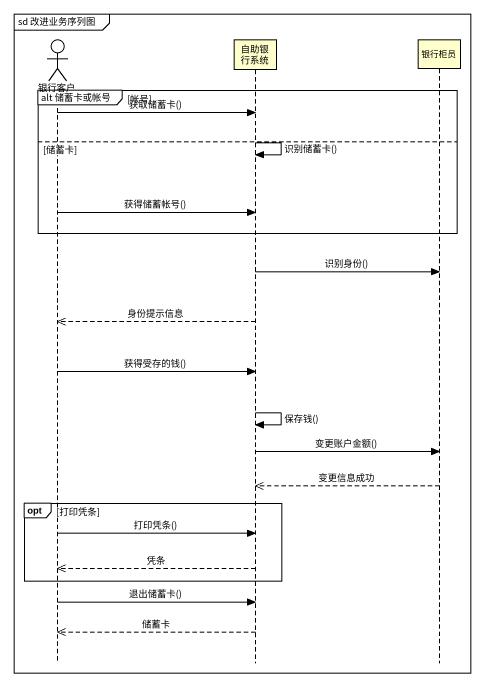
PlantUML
@startuml
mainframe sd 改进业务序列图
hide footbox
actor 银行客户
participant 自助银行系统
participant 银行柜员

group alt 储蓄卡或帐号 [帐号]
  银行客户 -> 自助银行系统 : 获取储蓄卡()
else 储蓄卡
  自助银行系统 -> 自助银行系统 : 识别储蓄卡()
  银行客户 -> 自助银行系统 : 获得储蓄帐号()
end
自助银行系统 -> 银行柜员 : 识别身份()
自助银行系统 -->> 银行客户 : 身份提示信息
银行客户 -> 自助银行系统 : 获得受存的钱()
自助银行系统 -> 自助银行系统 : 保存钱()
自助银行系统 -> 银行柜员 : 变更账户金额()
银行柜员 -->> 自助银行系统 : 变更信息成功
opt 打印凭条
  银行客户 -> 自助银行系统 : 打印凭条()
  自助银行系统 -->> 银行客户 : 凭条
end
银行客户 -> 自助银行系统 : 退出储蓄卡()
自助银行系统 -->> 银行客户 : 储蓄卡
@enduml
